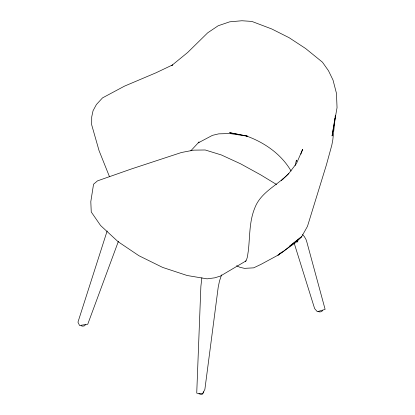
<?xml version="1.0" encoding="UTF-8"?>
<svg xmlns="http://www.w3.org/2000/svg" width="415" height="415" viewBox="0 0 415 415"><rect width="100%" height="100%" fill="white"/><g stroke="black" fill="none" stroke-linecap="round" stroke-linejoin="round"><path stroke-width="0.62" d="M335.356 115.858L332.809 139.876L331.839 145.068L326.413 164.869L307.474 226.336L301.731 236.576L296.429 242.049L277.92 255.209L260.957 264.376L253.669 267.846L244.508 268.355L239.932 267.312L236.607 265.73M296.294 161.342L296.435 160.081L295.112 165.585M201.877 277.765L200.881 286.355L196.731 393.135L202.479 394.074L204.88 389.379L218.191 287.346L219.483 281.054L221.563 274.922M334.511 120.884L332.078 135.98L337.047 107.672L336.461 93.328L333.017 80.053L328.478 70.716L322.445 62.183L305.59 48.498L289.146 37.724L271.763 28.972L251.848 21.419L241.94 20.75L229.682 21.829L218.202 25.751L207.687 32.821L187.647 52.498L171.488 65.695L172.526 64.937L155.827 72.874L124.49 86.138L102.515 97.893L96.41 104.528L93.038 110.758L91.72 116.916L91.694 124.853L99.055 150.64L109.513 176.774M334.713 119.629L334.915 118.368M335.118 117.113L335.32 115.852M107.143 230.979L77.953 322.18L79.576 325.495L87.752 324.224L118.415 241.271M300.865 154.141L302.665 149.286L296.559 163.37L288.788 173.496L282.278 179.7M245.431 261.585C247.693 258.602 247.61 254.623 248.295 251.096C249.975 236.882 249.161 221.807 254.644 208.382C260.485 192.187 277.594 185.261 288.788 173.496M85.386 324.727L84.639 325.765L82.85 326.19L81.055 325.765M322.481 310.498L321.739 311.535L319.944 311.966L318.155 311.535M190.827 150.801L199.05 141.966L198.178 142.9L212.454 135.352L218.721 133.853L229.967 133.552L247.791 136.25L229.604 132.686L247.356 136.141M281.194 180.722L283.44 178.575M281.972 252.04L277.92 255.209L283.559 251.35L301.731 236.576L289.571 246.09M246.142 260.833L220.329 276.094L214.768 277.822L207.075 278.844L187.175 275.513L162.581 267.395L138.963 255.739L118.135 241.732L100.591 225.521L91.248 211.972L90.807 201.633L93.551 184.219L97.509 180.862L131.628 168.889L181.48 152.492L193.727 150.142L205.186 149.981L221.356 154.961L240.591 163.811L260.687 174.855L276.572 184.514M198.941 393.819L200.73 394.25L202.525 393.819L203.267 392.787L203.267 391.765M246.282 135.938C264.454 142.47 281.261 154.095 291.086 171.016M296.772 241.011L297.887 242.033L297.01 241.089M302.551 234.605L304.304 236.483L306.021 239.507L306.841 242.012L325.132 309.382L317.345 311.707L314.632 308.604L294.302 243.532"/></g></svg>
